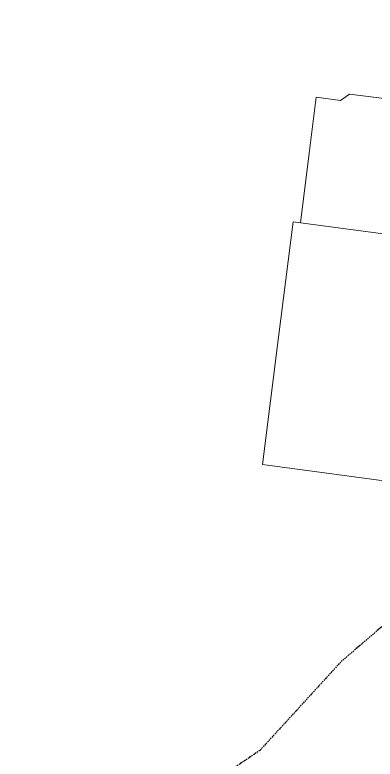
# Model space of a CAD drawing. Header units: metres. Extents: x 206144 to 214764, y 6366407 to 6371688.
# Drawn here: x 210423 to 211422, y 6369625 to 6371688 of the extents above; entities that cross this region are included whole.
import ezdxf

# ---------------------------------------------------------------- set-up
doc = ezdxf.new("R2010")
doc.units = ezdxf.units.M
doc.linetypes.add('Cable New OH', pattern=[6, 4, -2])
doc.layers.add('Cadastre Land Parcels_SP_EXT', color=9, linetype='Continuous', lineweight=5)
doc.layers.add('Mains_HV_New_A18', color=2, linetype='Continuous')

msp = doc.modelspace()

# ---------------------------------------------------------------- linework, layer by layer
at = {"layer": 'Cadastre Land Parcels_SP_EXT', "linetype": 'Continuous'}
for points in [[(212604.72, 6371475.74), (212602.98, 6371542.43), (212184.68, 6371597.04), (211678.78, 6371663.06), (211680.86, 6371678.78), (211609.76, 6371688.14), (211603.25, 6371638), (211580.98, 6371623.03), (211557.44, 6371442.27), (211351.53, 6371468.25), (211326.23, 6371451.19), (211259.1, 6371459.67), (211239.5, 6371304.86), (211215.03, 6371111.57), (212035.6, 6371002.34), (212008.54, 6370800.4), (212522.93, 6370735.74), (212615.55, 6371426.39), (212616.26, 6371431.67), (212614.18, 6371434.54), (212604.72, 6371475.74)], [(211963, 6370460.14), (211965.7, 6370480.09), (212008.54, 6370800.4), (212035.6, 6371002.34), (211215.03, 6371111.57), (211195.16, 6371114.21), (211154.67, 6370794.41), (211110.01, 6370441.29), (211508.12, 6370388.39), (211525.65, 6370517.46), (211963, 6370460.14)]]:
    msp.add_lwpolyline(points, close=True, dxfattribs=at)
at = {"layer": 'Mains_HV_New_A18', "linetype": 'Cable New OH'}
msp.add_lwpolyline([(211535.96, 6370073.84), (211326.76, 6369893.99), (211203.18, 6369758.87), (211102.33, 6369648.69), (210895.02, 6369508.45), (210723.67, 6369346.95), (210612.45, 6369199.69), (210488.05, 6369034.49), (210382.71, 6368895.21), (210225.94, 6368687.45), (210079.69, 6368493.8)], dxfattribs=at)

doc.saveas('drawing.dxf')
